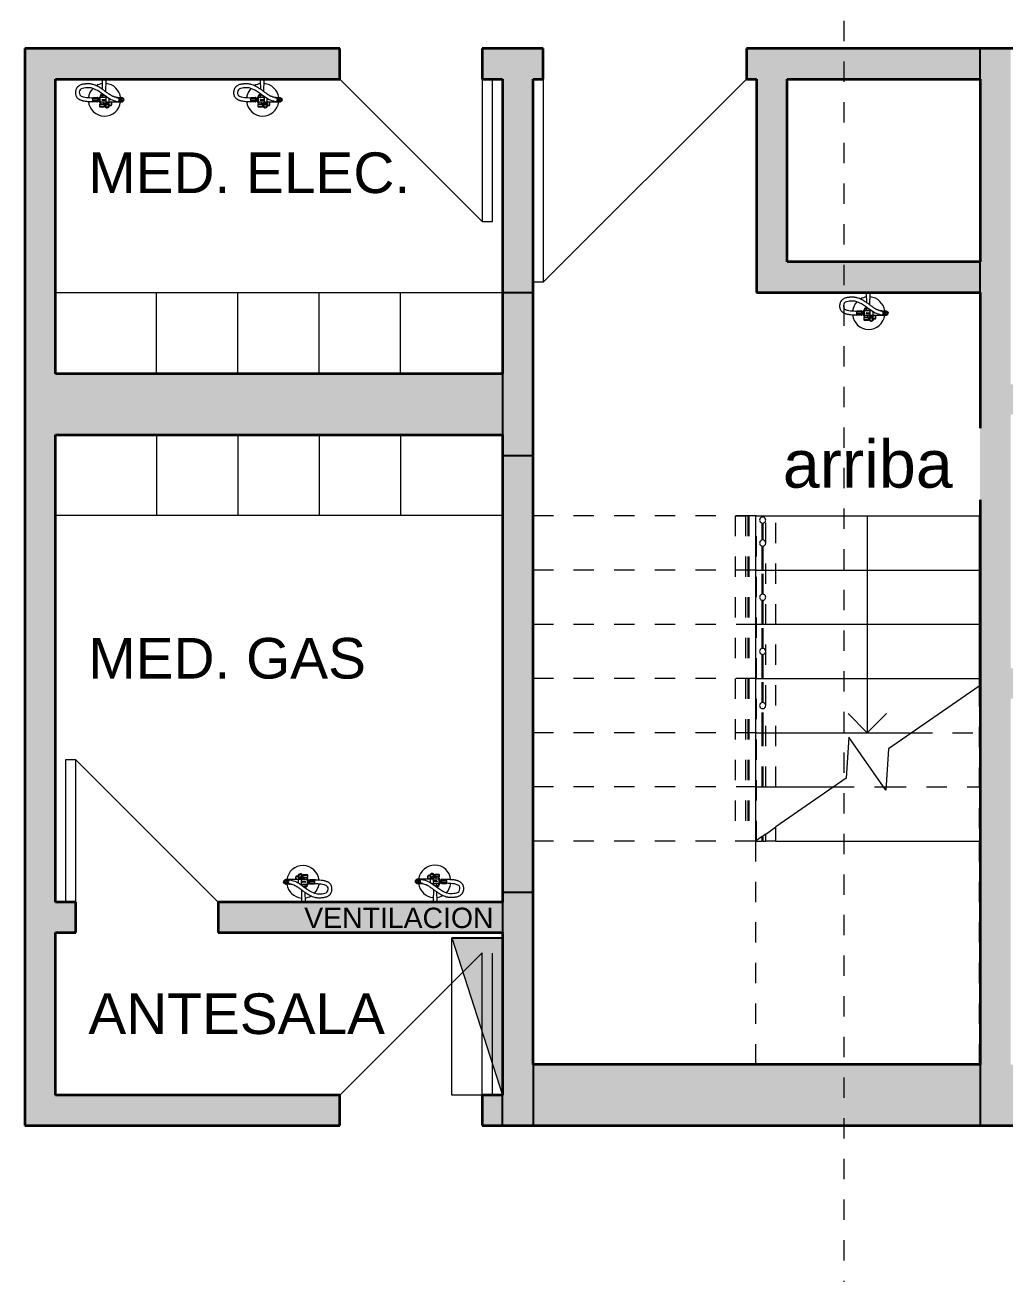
# Model space of a CAD drawing. Header units: metres. Extents: x 42 to 294, y -52 to 32.
# Drawn here: x 141.37 to 146.19, y -14.69 to -8.54 of the extents above; entities that cross this region are included whole.
import ezdxf

# ---------------------------------------------------------------- set-up
doc = ezdxf.new("R2010")
doc.units = ezdxf.units.M
doc.header["$LTSCALE"] = 0.15
doc.linetypes.add('Trazo pequeño', pattern=[0.003, 0.002, -0.001])
doc.linetypes.add('Trazo punto', pattern=[0.015875, 0.00635, -0.004763, 0, -0.004763])
doc.layers.get('0').update_dxf_attribs({"lineweight": 20})
for name, color, linetype, lineweight in [('A-----SYP', 6, 'Continuous', 50), ('A-DETLGEM', 3, 'Continuous', 9), ('A-DOORSYM', 1, 'Continuous', 9), ('A-FLORHRM', 1, 'Continuous', 9), ('A-FLORSTM', 2, 'Continuous', 9), ('A-SECTMBM', 5, 'Trazo pequeño', 9), ('A-WALL', 2, 'Continuous', 30), ('Auxiliar', 4, 'Continuous', 20), ('VENTILACIONES', 4, 'Continuous', 9)]:
    doc.layers.add(name, color=color, linetype=linetype, lineweight=lineweight)
doc.layers.add('Hatch', color=8, linetype='Continuous')
doc.layers.add('MUROS', color=11, linetype='Continuous')
doc.styles.get("Standard").update_dxf_attribs({"font": 'arial.ttf', "height": 0.15})

# ---------------------------------------------------------------- blocks, each defined once
blk = doc.blocks.new('Barandilla - Barandilla-7-000 Subsuelo')
at = {"layer": 'A-FLORHRM', "linetype": 'Trazo pequeño'}
for p, q in [((16.4286, 0.9193), (16.4786, 0.9193)), ((16.4286, 0.9193), (16.4286, -0.6807)), ((16.4786, 0.9193), (16.4786, -0.6807)), ((16.4911, 0.9193), (16.4961, 0.9193)), ((16.4911, 0.9193), (16.4911, -0.6807)), ((16.4911, 0.9193), (16.4961, 0.9193)), ((16.4911, 0.9193), (16.4911, -0.6807)), ((16.4911, 0.9193), (16.4961, 0.9193)), ((16.4911, 0.9193), (16.4911, -0.6807)), ((16.4911, 0.9193), (16.4961, 0.9193)), ((16.4911, 0.9193), (16.4911, -0.6807)), ((16.4911, 0.9193), (16.4961, 0.9193)), ((16.4911, 0.9193), (16.4911, -0.6807)), ((16.4911, 0.9193), (16.4961, 0.9193)), ((16.4911, 0.9193), (16.4911, -0.6807)), ((16.4911, 0.9193), (16.4961, 0.9193)), ((16.4911, 0.9193), (16.4911, -0.6807)), ((16.4911, 0.9193), (16.4961, 0.9193)), ((16.4911, 0.9193), (16.4911, -0.6807)), ((16.4961, 0.9193), (16.4961, -0.6807)), ((16.4961, 0.9193), (16.4961, -0.6807)), ((16.4961, 0.9193), (16.4961, -0.6807)), ((16.4961, 0.9193), (16.4961, -0.6807)), ((16.4961, 0.9193), (16.4961, -0.6807)), ((16.4961, 0.9193), (16.4961, -0.6807)), ((16.4961, 0.9193), (16.4961, -0.6807)), ((16.4961, 0.9193), (16.4961, -0.6807)), ((16.4786, -0.6807), (16.4286, -0.6807)), ((16.4961, -0.6807), (16.4911, -0.6807)), ((16.4961, -0.6807), (16.4911, -0.6807)), ((16.4961, -0.6807), (16.4911, -0.6807))]:
    blk.add_line(p, q, dxfattribs=at)
at = {"layer": 'A-FLORHRM'}
blk.add_line((16.4961, -0.6807), (16.4911, -0.6807), dxfattribs=at)
blk.add_line((16.4961, -0.6807), (16.4911, -0.6807), dxfattribs=at)
blk.add_line((16.4961, -0.6807), (16.4911, -0.6807), dxfattribs=at)
blk.add_line((16.4961, -0.6807), (16.4911, -0.6807), dxfattribs=at)
blk.add_line((16.4961, -0.6807), (16.4911, -0.6807), dxfattribs=at)
blk = doc.blocks.new('Barandilla - 30 mm-1-000 Subsuelo')
at = {"layer": 'A-FLORHRM'}
for points in [[(-0.015, 0), (-0.0146, 0.0036), (-0.0133, 0.007), (-0.0112, 0.0099), (-0.0085, 0.0123), (-0.0053, 0.014), (-0.0018, 0.0149), (0.0018, 0.0149), (0.0053, 0.014), (0.0085, 0.0123), (0.0112, 0.0099), (0.0133, 0.007), (0.0146, 0.0036), (0.015, 0)], [(0.015, 0), (0.0146, -0.0036), (0.0133, -0.007), (0.0112, -0.0099), (0.0085, -0.0123), (0.0053, -0.014), (0.0018, -0.0149), (-0.0018, -0.0149), (-0.0053, -0.014), (-0.0085, -0.0123), (-0.0112, -0.0099), (-0.0133, -0.007), (-0.0146, -0.0036), (-0.015, 0)]]:
    blk.add_lwpolyline(points, dxfattribs=at)
blk = doc.blocks.new('Barandilla - 30 mm-0-000 Subsuelo')
at = {"layer": 'A-FLORHRM'}
for points in [[(-0.015, 0), (-0.0146, 0.0036), (-0.0133, 0.007), (-0.0112, 0.0099), (-0.0085, 0.0123), (-0.0053, 0.014), (-0.0018, 0.0149), (0.0018, 0.0149), (0.0053, 0.014), (0.0085, 0.0123), (0.0112, 0.0099), (0.0133, 0.007), (0.0146, 0.0036), (0.015, 0)], [(0.015, 0), (0.0146, -0.0036), (0.0133, -0.007), (0.0112, -0.0099), (0.0085, -0.0123), (0.0053, -0.014), (0.0018, -0.0149), (-0.0018, -0.0149), (-0.0053, -0.014), (-0.0085, -0.0123), (-0.0112, -0.0099), (-0.0133, -0.007), (-0.0146, -0.0036), (-0.015, 0)]]:
    blk.add_lwpolyline(points, dxfattribs=at)
blk = doc.blocks.new('Barandilla - Barandilla-6-000 Subsuelo')
at = {"layer": 'A-FLORHRM', "linetype": 'Trazo pequeño'}
for p, q in [((16.5611, 0.9193), (16.5661, 0.9193)), ((16.5611, 0.9141), (16.5611, 0.9193)), ((16.5611, 0.9193), (16.5661, 0.9193)), ((16.5611, 0.9141), (16.5611, 0.9193)), ((16.5611, 0.9193), (16.5661, 0.9193)), ((16.5611, 0.9141), (16.5611, 0.9193)), ((16.5611, 0.9193), (16.5661, 0.9193)), ((16.5611, 0.9141), (16.5611, 0.9193)), ((16.5611, 0.9193), (16.5661, 0.9193)), ((16.5611, 0.9141), (16.5611, 0.9193)), ((16.5611, 0.9193), (16.5661, 0.9193)), ((16.5611, 0.9141), (16.5611, 0.9193)), ((16.5611, 0.9193), (16.5661, 0.9193)), ((16.5611, 0.9141), (16.5611, 0.9193)), ((16.5611, 0.9193), (16.5661, 0.9193)), ((16.5611, 0.9141), (16.5611, 0.9193)), ((16.5611, 0.8009), (16.5611, 0.8846)), ((16.5611, 0.8009), (16.5611, 0.8846)), ((16.5611, 0.8009), (16.5611, 0.8846)), ((16.5611, 0.8009), (16.5611, 0.8846)), ((16.5611, 0.8009), (16.5611, 0.8846)), ((16.5611, 0.8009), (16.5611, 0.8846)), ((16.5611, 0.8009), (16.5611, 0.8846)), ((16.5611, 0.8009), (16.5611, 0.8846)), ((16.5661, 0.9141), (16.5661, 0.9193)), ((16.5661, 0.9141), (16.5661, 0.9193)), ((16.5661, 0.9141), (16.5661, 0.9193)), ((16.5661, 0.9141), (16.5661, 0.9193)), ((16.5661, 0.9141), (16.5661, 0.9193)), ((16.5661, 0.9141), (16.5661, 0.9193)), ((16.5661, 0.9141), (16.5661, 0.9193)), ((16.5661, 0.9141), (16.5661, 0.9193)), ((16.5661, 0.8009), (16.5661, 0.8846)), ((16.5661, 0.8009), (16.5661, 0.8846)), ((16.5661, 0.8009), (16.5661, 0.8846)), ((16.5661, 0.8009), (16.5661, 0.8846)), ((16.5661, 0.8009), (16.5661, 0.8846)), ((16.5661, 0.8009), (16.5661, 0.8846)), ((16.5661, 0.8009), (16.5661, 0.8846)), ((16.5661, 0.8009), (16.5661, 0.8846)), ((16.5786, 0.9193), (16.6286, 0.9193)), ((16.5786, -0.414), (16.5786, 0.9193)), ((16.6286, -0.414), (16.6286, 0.9193)), ((16.5611, 0.6528), (16.5611, 0.7715)), ((16.5611, 0.5342), (16.5611, 0.7715)), ((16.5611, 0.5342), (16.5611, 0.7715)), ((16.5611, 0.5342), (16.5611, 0.7715)), ((16.5611, 0.5342), (16.5611, 0.7715)), ((16.5611, 0.5342), (16.5611, 0.7715)), ((16.5611, 0.5342), (16.5611, 0.7715)), ((16.5611, 0.5342), (16.5611, 0.7715)), ((16.5661, 0.6528), (16.5661, 0.7715)), ((16.5661, 0.5342), (16.5661, 0.7715)), ((16.5661, 0.5342), (16.5661, 0.7715)), ((16.5661, 0.5342), (16.5661, 0.7715)), ((16.5661, 0.5342), (16.5661, 0.7715)), ((16.5661, 0.5342), (16.5661, 0.7715)), ((16.5661, 0.5342), (16.5661, 0.7715)), ((16.5661, 0.5342), (16.5661, 0.7715)), ((16.5611, 0.3861), (16.5611, 0.5048)), ((16.5611, 0.3861), (16.5611, 0.5048)), ((16.5611, 0.2675), (16.5611, 0.5048)), ((16.5611, 0.2675), (16.5611, 0.5048)), ((16.5611, 0.2675), (16.5611, 0.5048)), ((16.5611, 0.2675), (16.5611, 0.5048)), ((16.5611, 0.2675), (16.5611, 0.5048)), ((16.5661, 0.3861), (16.5661, 0.5048)), ((16.5661, 0.3861), (16.5661, 0.5048)), ((16.5661, 0.2675), (16.5661, 0.5048)), ((16.5661, 0.2675), (16.5661, 0.5048)), ((16.5661, 0.2675), (16.5661, 0.5048)), ((16.5661, 0.2675), (16.5661, 0.5048)), ((16.5661, 0.2675), (16.5661, 0.5048)), ((16.5611, 0.1194), (16.5611, 0.2381)), ((16.5611, 0.1194), (16.5611, 0.2381)), ((16.5611, 0.0008), (16.5611, 0.2381)), ((16.5611, 0.0008), (16.5611, 0.2381)), ((16.5611, 0.0008), (16.5611, 0.2381)), ((16.5661, 0.1194), (16.5661, 0.2381)), ((16.5661, 0.1194), (16.5661, 0.2381)), ((16.5661, 0.0008), (16.5661, 0.2381)), ((16.5661, 0.0008), (16.5661, 0.2381)), ((16.5661, 0.0008), (16.5661, 0.2381)), ((16.5611, -0.1473), (16.5611, -0.0286)), ((16.5611, -0.1473), (16.5611, -0.0286)), ((16.5611, -0.414), (16.5611, -0.0286)), ((16.5661, -0.1473), (16.5661, -0.0286)), ((16.5661, -0.1473), (16.5661, -0.0286)), ((16.5661, -0.414), (16.5661, -0.0286))]:
    blk.add_line(p, q, dxfattribs=at)
at = {"layer": 'A-FLORHRM'}
for p, q in [((16.5786, -0.646), (16.6286, -0.6114)), ((16.6286, -0.6807), (16.6286, -0.6114)), ((16.5611, -0.6581), (16.5661, -0.6547)), ((16.5611, -0.6807), (16.5611, -0.6581)), ((16.5661, -0.6807), (16.5661, -0.6547)), ((16.5786, -0.6807), (16.5786, -0.646)), ((16.5661, -0.6807), (16.5611, -0.6807)), ((16.6286, -0.6807), (16.5786, -0.6807))]:
    blk.add_line(p, q, dxfattribs=at)
at = {"layer": 'A-FLORHRM', "extrusion": (0, 0, -1), "zscale": -1, "rotation": 180}
for name, p in [('Barandilla - 30 mm-1-000 Subsuelo', (-16.5636, 0.8993)), ('Barandilla - 30 mm-0-000 Subsuelo', (-16.5636, 0.7862)), ('Barandilla - 30 mm-0-000 Subsuelo', (-16.5636, 0.5195)), ('Barandilla - 30 mm-0-000 Subsuelo', (-16.5636, 0.2528)), ('Barandilla - 30 mm-0-000 Subsuelo', (-16.5636, -0.0139))]:
    blk.add_blockref(name, p, dxfattribs=at)
blk = doc.blocks.new('Puerta de 1 hoja - 100 x 210 cm-3-000 Subsuelo')
at = {"layer": 'A-DOORSYM', "lineweight": 13}
for p, q in [((0.7669, 1.075), (-0.2331, 0.075)), ((0.7669, 1.075), (-0.2331, 0.075)), ((0.7669, 0.075), (0.7669, 1.075))]:
    blk.add_line(p, q, dxfattribs=at)
blk = doc.blocks.new('Puerta de 1 hoja - 70x210 cm-4-000 Subsuelo')
at = {"layer": 'A-DOORSYM', "lineweight": 13}
for p, q in [((0.6169, -0.775), (-0.0831, -0.075)), ((0.6169, -0.775), (-0.0831, -0.075)), ((0.6169, -0.075), (0.6169, -0.775))]:
    blk.add_line(p, q, dxfattribs=at)
blk = doc.blocks.new('Extintor Planta - Extintor Planta-7-04 Tercer piso')
at = {"layer": 'A-DETLGEM'}
for p, q in [((-0.0325, 0), (0.0325, 0)), ((-0.0325, -0.0025), (-0.0325, 0)), ((0.0325, 0), (0.0325, -0.0025)), ((-0.011, -0.0025), (-0.0325, -0.0025)), ((-0.008, -0.0504), (-0.009, -0.0045)), ((0.0078, -0.0617), (0.009, -0.0045)), ((0.0325, -0.0025), (0.011, -0.0025)), ((-0.0563, -0.0905), (-0.0333, -0.0905)), ((-0.0563, -0.1125), (-0.0563, -0.0905)), ((-0.0316, -0.0915), (-0.0563, -0.0915)), ((-0.0316, -0.1115), (-0.0563, -0.1115)), ((-0.0333, -0.1125), (-0.0563, -0.1125)), ((-0.0326, -0.0945), (-0.055, -0.0945)), ((-0.0326, -0.097), (-0.055, -0.097)), ((-0.0326, -0.106), (-0.055, -0.106)), ((-0.0326, -0.1085), (-0.055, -0.1085)), ((-0.0328, -0.0975), (-0.0548, -0.0975)), ((-0.0328, -0.1055), (-0.0548, -0.1055)), ((-0.0313, -0.1105), (-0.0313, -0.0925)), ((-0.0238, -0.0937), (-0.0308, -0.0937)), ((-0.0308, -0.0937), (-0.0308, -0.1093)), ((-0.0308, -0.1093), (-0.0308, -0.0937)), ((-0.0238, -0.1093), (-0.0308, -0.1093)), ((-0.0245, -0.1015), (-0.0301, -0.1015)), ((-0.0238, -0.093), (-0.0194, -0.093)), ((-0.0238, -0.11), (-0.0238, -0.093)), ((-0.0238, -0.0937), (-0.0238, -0.1093)), ((-0.0238, -0.1093), (-0.0238, -0.0937)), ((-0.0238, -0.0937), (-0.0238, -0.1093)), ((-0.0238, -0.1093), (-0.0238, -0.0937)), ((-0.0194, -0.11), (-0.0238, -0.11)), ((-0.0194, -0.1105), (-0.0194, -0.0925)), ((-0.0174, -0.0776), (-0.0165, -0.0771)), ((-0.0174, -0.0792), (-0.0174, -0.0776)), ((-0.0165, -0.0798), (-0.0174, -0.0792)), ((-0.0174, -0.0798), (-0.0075, -0.0798)), ((-0.0174, -0.0905), (-0.0174, -0.0798)), ((0.0148, -0.0905), (-0.0174, -0.0905)), ((-0.0174, -0.1125), (0.0851, -0.1125)), ((-0.0174, -0.1238), (-0.0174, -0.1125)), ((-0.0075, -0.0771), (-0.0165, -0.0771)), ((-0.0165, -0.0771), (-0.0075, -0.0771)), ((-0.0075, -0.0798), (-0.0165, -0.0798)), ((-0.0139, -0.0792), (-0.0139, -0.0776)), ((-0.0139, -0.0776), (-0.0139, -0.0792)), ((-0.0094, -0.0995), (0.0056, -0.0995)), ((-0.0094, -0.1005), (0.0056, -0.1)), ((-0.0094, -0.1025), (0.0056, -0.103)), ((-0.0094, -0.1035), (0.0056, -0.1035)), ((-0.0075, -0.0905), (-0.0075, -0.0741)), ((-0.0034, -0.1238), (-0.0034, -0.1125)), ((0.0075, -0.0905), (0.0075, -0.0852)), ((0.0098, -0.1105), (0.0098, -0.0925)), ((0.0108, -0.1125), (0.0108, -0.116)), ((0.0142, -0.1125), (0.0142, -0.1171)), ((0.0242, -0.1105), (0.0242, -0.0965)), ((0.0337, -0.1128), (0.0337, -0.1125)), ((0.0592, -0.0905), (0.0851, -0.0905)), ((0.0669, -0.091), (0.0772, -0.091)), ((0.0669, -0.112), (0.0772, -0.112)), ((0.0779, -0.0914), (0.0676, -0.0914)), ((0.0779, -0.1116), (0.0676, -0.1116)), ((0.0678, -0.0922), (0.0781, -0.0923)), ((0.0678, -0.1108), (0.0781, -0.1107)), ((0.0828, -0.095), (0.0726, -0.095)), ((0.0828, -0.108), (0.0726, -0.108)), ((0.0734, -0.0954), (0.0836, -0.0954)), ((0.0734, -0.1076), (0.0836, -0.1076)), ((0.0739, -0.0983), (0.0842, -0.0983)), ((0.0739, -0.1047), (0.0842, -0.1047)), ((0.0743, -0.0971), (0.0846, -0.0971)), ((0.0743, -0.1059), (0.0846, -0.1059)), ((-0.0209, -0.1238), (-0.0224, -0.1253)), ((0.0016, -0.1253), (-0.0224, -0.1253)), ((-0.0224, -0.1253), (-0.0224, -0.1343)), ((-0.0224, -0.1343), (-0.0209, -0.1358)), ((0.0016, -0.1343), (-0.0224, -0.1343)), ((0.0001, -0.1238), (-0.0209, -0.1238)), ((-0.0209, -0.1358), (0.0001, -0.1358)), ((0.0016, -0.1253), (0.0001, -0.1238)), ((0.0001, -0.1358), (0.0016, -0.1343)), ((0.0016, -0.1343), (0.0016, -0.1253)), ((0.0216, -0.1287), (0.0273, -0.1287)), ((0.0216, -0.1297), (0.0273, -0.1297))]:
    blk.add_line(p, q, dxfattribs=at)
blk.add_circle((0.0139, -0.129), 0.0086, dxfattribs=at)
for centre, radius, start, end in [((0.0016, -0.1015), 0.08, 135.91437, 172.29826), ((0.0016, -0.1015), 0.08, 97.61081, 120.16496), ((-0.011, -0.0045), 0.002, 0, 90), ((0.011, -0.0045), 0.002, 90, 180), ((0.0016, -0.1015), 0.08, 7.90321, 84.6893), ((0.0016, -0.1015), 0.08, 185.95335, 352.09679), ((-0.055, -0.0958), 0.00125, 87.75339, 272.24661), ((-0.0548, -0.096), 0.0015, 180, 270), ((-0.0548, -0.107), 0.0015, 90, 180), ((-0.055, -0.1073), 0.00125, 87.75339, 272.24661), ((-0.0333, -0.0925), 0.002, 0, 90), ((-0.0333, -0.1105), 0.002, 270, 0), ((-0.0328, -0.096), 0.0015, 270, 2.30822), ((-0.0328, -0.107), 0.0015, 0, 90), ((-0.0325, -0.0958), 0.00125, 267.75339, 92.24661), ((-0.0325, -0.1073), 0.00125, 267.75339, 92.24661), ((-0.0195, -0.0976), 0.0113, 159.74219, 200.25781), ((-0.0195, -0.1054), 0.0113, 159.74219, 200.25781), ((0.0016, -0.1015), 0.028, 132.79494, 163.81763), ((0.0016, -0.1015), 0.028, 196.18237, 227.20506), ((-0.035, -0.0976), 0.0113, 339.74219, 20.25781), ((-0.035, -0.1054), 0.0113, 339.74219, 20.25781), ((-0.0174, -0.0925), 0.002, 90, 180), ((-0.0174, -0.1105), 0.002, 180, 270), ((-0.0157, -0.0802), 0.0031, 55.61575, 124.38425), ((-0.0157, -0.0767), 0.0031, 235.61575, 304.38425), ((-0.0104, -0.0886), 0.0116, 75.47752, 107.58795), ((-0.0104, -0.0682), 0.0116, 252.41205, 284.52248), ((0.0016, -0.1015), 0.028, 108.97913, 119.09236), ((-0.0094, -0.1015), 0.002, 90, 270), ((-0.0094, -0.1015), 0.001, 90, 270), ((0, -0.0755), 0.005, 185.0996, 281.54574), ((0, -0.0755), 0.004, 199.64687, 266.97711), ((0.0016, -0.1015), 0.019, 254.74248, 283.42704), ((0.0016, -0.1015), 0.02, 255.52249, 279.10302), ((0.0139, -0.129), 0.012, 111.60433, 356.64344), ((0.0016, -0.1015), 0.028, 277.64174, 310.59263), ((0.0056, -0.1015), 0.002, 270, 90), ((0.0056, -0.1015), 0.0015, 270, 90), ((0.0088, -0.116), 0.002, 291.60433, 0), ((0.0139, -0.129), 0.012, 1.42063, 102.95651), ((0.0016, -0.1015), 0.019, 311.38399, 324.62346), ((0.0016, -0.1015), 0.02, 308.90619, 326.63299), ((0.0016, -0.1015), 0.028, 317.56832, 336.83856), ((0.0648, -0.1015), 0.0097, 240.30005, 93.69668), ((0.0651, -0.092), 0.001, 95.19641, 167.3578), ((0.0651, -0.111), 0.001, 192.6422, 264.80359), ((0.0643, -0.1015), 0.0095, 270, 85.82208), ((0.066, -0.1015), 0.0105, 84.80359, 95.19641), ((0.066, -0.1015), 0.0105, 264.80359, 275.19641), ((0.0668, -0.092), 0.001, 348.76126, 84.80359), ((0.0668, -0.111), 0.001, 275.19641, 11.23874), ((0.0725, -0.096), 0.001, 35.19641, 116.59998), ((0.0725, -0.107), 0.001, 243.40002, 324.80359), ((0.0648, -0.1015), 0.0105, 24.80359, 35.19641), ((0.0648, -0.1015), 0.0105, 324.80359, 335.19641), ((0.0734, -0.0975), 0.001, 303.40002, 24.80359), ((0.0734, -0.1055), 0.001, 335.19641, 56.59998), ((0.0771, -0.092), 0.001, 348.76126, 84.80359), ((0.0771, -0.111), 0.001, 275.19641, 11.23874), ((0.075, -0.1015), 0.0097, 41.87775, 71.72902), ((0.075, -0.1015), 0.0097, 288.27098, 318.12225), ((0.079, -0.1015), 0.008, 283.18213, 76.81787), ((0.0817, -0.1015), 0.011, 270, 90), ((0.0828, -0.096), 0.001, 35.19641, 91.71701), ((0.0828, -0.107), 0.001, 268.28299, 324.80359), ((0.075, -0.1015), 0.0105, 24.80359, 35.19641), ((0.075, -0.1015), 0.0105, 324.80359, 335.19641), ((0.0837, -0.0975), 0.001, 303.40002, 24.80359), ((0.075, -0.1015), 0.0097, 360, 18.95301), ((0.075, -0.1015), 0.0097, 341.04699, 0), ((0.0837, -0.1055), 0.001, 335.19641, 56.59998), ((0.079, -0.1015), 0.007, 323.92595, 36.07405), ((0.0851, -0.1015), 0.011, 270, 90), ((0.0915, -0.1015), 0.007, 289.66397, 70.33603), ((0.0016, -0.1015), 0.028, 270, 270.66605), ((0.0216, -0.1292), 0.0005, 90, 270)]:
    blk.add_arc(centre, radius, start, end, dxfattribs=at)
blk.add_ellipse((0.0116, -0.119), major_axis=(-0.00015, 0.00169), ratio=0.811951, dxfattribs=at)
for points, knots in [([(0.0686, -0.0926), (0.0645, -0.0916), (0.0605, -0.0906), (0.0531, -0.0886), (0.0496, -0.0875), (0.045, -0.0858), (0.0437, -0.0853), (0.0419, -0.0845), (0.0413, -0.0843), (0.0402, -0.0837), (0.0397, -0.0835), (0.038, -0.0826), (0.0368, -0.082), (0.0334, -0.0801), (0.0311, -0.0787), (0.0263, -0.0755), (0.0239, -0.0739), (0.0195, -0.0706), (0.0174, -0.0691), (0.0109, -0.0643), (0.0065, -0.0609), (-0.0026, -0.0543), (-0.0073, -0.051), (-0.0145, -0.0462), (-0.0168, -0.0446), (-0.0208, -0.0422), (-0.0223, -0.0412), (-0.027, -0.0385), (-0.0302, -0.0367), (-0.037, -0.0332), (-0.0405, -0.0316), (-0.0478, -0.0286), (-0.0516, -0.0273), (-0.0568, -0.0259), (-0.0579, -0.0256), (-0.0601, -0.0252), (-0.061, -0.025), (-0.0629, -0.0246), (-0.0638, -0.0245), (-0.0666, -0.0241), (-0.0684, -0.0238), (-0.074, -0.0234), (-0.0777, -0.0233), (-0.085, -0.0234), (-0.0886, -0.0236), (-0.0928, -0.024), (-0.0934, -0.0241), (-0.0946, -0.0242), (-0.0952, -0.0242), (-0.0964, -0.0244), (-0.097, -0.0244), (-0.0988, -0.0246), (-0.1001, -0.0248), (-0.1036, -0.0253), (-0.1058, -0.0257), (-0.1105, -0.0268), (-0.1129, -0.0275), (-0.1173, -0.0291), (-0.1192, -0.0299), (-0.123, -0.032), (-0.1249, -0.0332), (-0.1282, -0.0358), (-0.1297, -0.0371), (-0.1316, -0.0391), (-0.132, -0.0396), (-0.1329, -0.0406), (-0.1332, -0.0411), (-0.134, -0.0421), (-0.1343, -0.0426), (-0.1353, -0.044), (-0.1359, -0.045), (-0.1375, -0.0481), (-0.1384, -0.0502), (-0.1398, -0.0544), (-0.1404, -0.0566), (-0.1409, -0.0599), (-0.1411, -0.0611), (-0.1413, -0.0633), (-0.1414, -0.0643), (-0.1415, -0.0664), (-0.1415, -0.0674), (-0.1413, -0.0706), (-0.1411, -0.0727), (-0.1403, -0.0769), (-0.1397, -0.0791), (-0.1384, -0.0825), (-0.1379, -0.0836), (-0.1368, -0.0857), (-0.1363, -0.0867), (-0.1347, -0.0892), (-0.1336, -0.0905), (-0.1315, -0.0929), (-0.1303, -0.094), (-0.128, -0.096), (-0.1269, -0.0969), (-0.1246, -0.0985), (-0.1234, -0.0992), (-0.1204, -0.1008), (-0.1185, -0.1017), (-0.1149, -0.1032), (-0.1131, -0.1038), (-0.1107, -0.1046), (-0.1099, -0.1048), (-0.1083, -0.1053), (-0.1076, -0.1055), (-0.1053, -0.1061), (-0.1038, -0.1064), (-0.0993, -0.1074), (-0.0964, -0.1079), (-0.0895, -0.1089), (-0.0856, -0.1093), (-0.0802, -0.1097), (-0.0784, -0.1098), (-0.0756, -0.1099), (-0.0745, -0.11), (-0.0725, -0.1101), (-0.0716, -0.1102), (-0.0699, -0.1103), (-0.069, -0.1103), (-0.0664, -0.1105), (-0.0646, -0.1106), (-0.061, -0.1108), (-0.0592, -0.1109), (-0.0563, -0.111)], [0, 0, 0, 0, 12.628374, 12.628374, 25.256748, 25.256748, 30.408273, 30.408273, 32.810476, 32.810476, 35.212678, 35.212678, 40.017083, 40.017083, 49.625893, 49.625893, 59.234703, 59.234703, 67.105643, 67.105643, 83.617408, 83.617408, 100.129174, 100.129174, 107.953215, 107.953215, 112.869617, 112.869617, 122.70242, 122.70242, 132.535223, 132.535223, 142.368026, 142.368026, 145.233451, 145.233451, 147.484006, 147.484006, 149.734561, 149.734561, 154.23567, 154.23567, 163.457339, 163.457339, 172.679009, 172.679009, 174.337146, 174.337146, 175.835512, 175.835512, 177.333879, 177.333879, 180.330613, 180.330613, 185.280729, 185.280729, 190.230844, 190.230844, 193.903437, 193.903437, 197.576029, 197.576029, 200.533896, 200.533896, 201.565321, 201.565321, 202.424703, 202.424703, 203.284085, 203.284085, 205.002849, 205.002849, 208.63314, 208.63314, 212.263432, 212.263432, 214.290056, 214.290056, 216.058802, 216.058802, 217.827548, 217.827548, 221.217195, 221.217195, 224.606841, 224.606841, 226.313124, 226.313124, 227.846636, 227.846636, 230.109339, 230.109339, 232.372042, 232.372042, 234.634746, 234.634746, 236.897449, 236.897449, 240.706675, 240.706675, 244.515901, 244.515901, 246.372383, 246.372383, 248.228864, 248.228864, 251.941827, 251.941827, 259.367753, 259.367753, 269.878861, 269.878861, 274.886822, 274.886822, 278.207164, 278.207164, 280.860914, 280.860914, 283.514665, 283.514665, 288.822165, 288.822165, 294.320287, 294.320287, 294.320287, 294.320287]), ([(0.0643, -0.111), (0.0536, -0.1084), (0.0317, -0.103), (0.0008, -0.0804), (-0.0289, -0.0577), (-0.0624, -0.0415), (-0.0913, -0.0421), (-0.1178, -0.0463), (-0.1236, -0.0646), (-0.121, -0.0805), (-0.0988, -0.0897), (-0.0773, -0.0908), (-0.0613, -0.0917), (-0.0563, -0.092)], [0, 0, 0, 0, 32.609078, 67.073318, 113.150037, 146.136726, 174.512032, 201.860882, 215.093168, 227.864963, 246.335501, 279.385254, 294.320287, 294.320287, 294.320287, 294.320287]), ([(0.0273, -0.1297), (0.0273, -0.1297), (0.0273, -0.1297), (0.0273, -0.1297), (0.0273, -0.1297), (0.0315, -0.13), (0.0323, -0.1299), (0.0337, -0.1296), (0.0343, -0.1294), (0.0352, -0.1288), (0.0355, -0.1286), (0.036, -0.1281), (0.0362, -0.1278), (0.0366, -0.1271), (0.0368, -0.1268), (0.0372, -0.1255), (0.0374, -0.1245), (0.0375, -0.1229), (0.0375, -0.1223), (0.0374, -0.1204), (0.0372, -0.1192), (0.0366, -0.1161), (0.0359, -0.1143), (0.0353, -0.1125)], [0, 0, 0, 0, 0.96333, 0.96333, 2.889989, 2.889989, 5.040517, 5.040517, 6.840096, 6.840096, 7.911251, 7.911251, 8.945252, 8.945252, 9.979252, 9.979252, 12.571439, 12.571439, 14.219955, 14.219955, 17.617879, 17.617879, 23.39155, 23.39155, 23.39155, 23.39155]), ([(0.0273, -0.1287), (0.0273, -0.1287), (0.0273, -0.1287), (0.0292, -0.1285), (0.0299, -0.1285), (0.0314, -0.1284), (0.0321, -0.1283), (0.0332, -0.1281), (0.0336, -0.1279), (0.0343, -0.1275), (0.0345, -0.1273), (0.0348, -0.1269), (0.035, -0.1267), (0.0353, -0.1261), (0.0354, -0.1258), (0.0358, -0.1246), (0.0359, -0.1236), (0.0359, -0.1221), (0.0359, -0.1216), (0.0358, -0.1207), (0.0358, -0.1202), (0.0356, -0.1189), (0.0354, -0.118), (0.0347, -0.1157), (0.0342, -0.1142), (0.0337, -0.1128)], [0, 0, 0, 0, 0.961919, 0.961919, 2.885757, 2.885757, 5.037517, 5.037517, 6.837759, 6.837759, 8.074039, 8.074039, 9.310319, 9.310319, 10.5466, 10.5466, 13.362107, 13.362107, 14.759443, 14.759443, 16.156779, 16.156779, 18.95145, 18.95145, 23.688403, 23.688403, 23.688403, 23.688403])]:
    blk.add_open_spline(points, degree=3, knots=knots, dxfattribs=at)

msp = doc.modelspace()

# ---------------------------------------------------------------- hatches: boundary and pattern name
at = {"layer": 'Auxiliar', "ltscale": 0.5}
h = msp.add_hatch(color=256, dxfattribs=at)
h.paths.add_polyline_path([(143.7177, -13.0356), (143.4677, -13.0356), (143.5222, -13.2044), (143.6177, -13.109), (143.6177, -13.4997), (143.7177, -13.809)])
h.paths.add_polyline_path([(143.6177, -13.109), (143.5222, -13.2044), (143.6177, -13.4997)], flags=17)
at = {"layer": 'Hatch', "ltscale": 0.2}
for points in [[(143.8677, -9.8606), (143.7177, -9.8606), (143.7177, -10.6606), (143.8677, -10.6606)], [(143.8677, -13.1606), (143.8677, -12.8106), (143.7177, -12.8106), (143.7177, -13.1606), (143.7177, -13.9606), (143.8677, -13.9606)]]:
    msp.add_hatch(color=256, dxfattribs=at).paths.add_polyline_path(points)
at = {"layer": 'MUROS', "ltscale": 0.5}
h = msp.add_hatch(color=256, dxfattribs=at)
h.paths.add_polyline_path([(142.9177, -8.659), (141.3677, -8.659), (141.3677, -13.959), (142.9177, -13.959), (142.9177, -13.809), (141.5177, -13.809), (141.5177, -13.009), (141.6177, -13.009), (141.6177, -12.859), (141.5677, -12.859), (141.5177, -12.859), (141.5177, -10.559), (143.7177, -10.559), (143.7177, -10.259), (141.5177, -10.259), (141.5177, -8.809), (142.9177, -8.809)])
h.paths.add_polyline_path([(143.8677, -8.809), (143.9177, -8.809), (143.9177, -8.659), (143.6177, -8.659), (143.6177, -8.809), (143.6677, -8.809), (143.7177, -8.809), (143.7177, -9.8606), (143.8677, -9.8606)])
h.paths.add_polyline_path([(143.8677, -10.959), (143.8677, -10.6606), (143.7177, -10.6606), (143.7177, -12.8106), (143.8677, -12.8106), (143.8677, -12.559)])
h.paths.add_polyline_path([(143.7177, -12.859), (142.3177, -12.859), (142.3177, -13.009), (143.7177, -13.009)])
h.paths.add_polyline_path([(143.7177, -13.809), (143.6177, -13.809), (143.6177, -13.959), (143.7177, -13.959)])
h.paths.add_polyline_path([(145.3994, -13.659), (143.8677, -13.659), (143.8677, -13.959), (145.3994, -13.959)])
h.paths.add_polyline_path([(146.0677, -13.6606), (146.0677, -13.659), (145.3994, -13.659), (145.3994, -13.959), (146.0677, -13.959)])
h.paths.add_polyline_path([(148.7177, -13.659), (148.1177, -13.659), (148.0177, -13.659), (146.2177, -13.659), (146.2177, -13.959), (148.7177, -13.959)])
h.paths.add_polyline_path([(150.0677, -11.709), (146.2177, -11.709), (146.2177, -11.859), (148.0177, -11.859), (148.0177, -13.659), (148.1177, -13.659), (148.1177, -11.859), (149.9177, -11.859), (149.9177, -13.659), (150.0677, -13.659)])
h.paths.add_polyline_path([(150.9177, -13.659), (150.0677, -13.659), (149.9177, -13.659), (149.5177, -13.659), (149.5177, -13.959), (150.9177, -13.959)])
h.paths.add_polyline_path([(151.0677, -10.4606), (150.9177, -10.4606), (150.9177, -12.859), (151.0677, -12.859)])
h = msp.add_hatch(color=256, dxfattribs=at)
h.paths.add_polyline_path([(150.2692, -10.309), (150.2677, -10.3106), (150.2677, -10.309), (149.5184, -10.309), (149.5177, -10.3106), (149.5177, -10.459), (150.9177, -10.459), (150.9177, -10.309)])
h.paths.add_polyline_path([(150.1677, -10.309), (150.2677, -10.309), (150.2677, -9.609), (150.9177, -9.609), (150.9177, -9.509), (150.2692, -9.509), (150.2677, -9.5106), (150.2677, -8.809), (150.1684, -8.809), (150.1677, -8.8106)])
h.paths.add_polyline_path([(150.9177, -9.8606), (151.0677, -9.8606), (151.0677, -8.659), (149.5177, -8.659), (149.5177, -8.809), (150.9192, -8.809), (150.9177, -8.8106)])
h.paths.add_polyline_path([(146.0677, -8.809), (146.0677, -8.659), (145.3994, -8.659), (145.3994, -8.809)])
h.paths.add_polyline_path([(144.9177, -8.659), (144.9177, -8.809), (144.9677, -8.809), (144.9677, -9.859), (145.3994, -9.859), (145.3994, -9.709), (145.1177, -9.709), (145.1177, -8.809), (145.3994, -8.809), (145.3994, -8.659)])
h.paths.add_polyline_path([(145.3994, -9.709), (145.3994, -9.859), (146.0677, -9.859), (146.0677, -9.709)])

# ---------------------------------------------------------------- linework, layer by layer
at = {"ltscale": 0.1}
for p, q in [((143.7177, -9.8606), (141.5177, -9.8606)), ((142.0155, -10.259), (142.0155, -9.8606)), ((142.4155, -10.259), (142.4155, -9.8606)), ((142.8155, -10.259), (142.8155, -9.8606)), ((143.2155, -10.259), (143.2155, -9.8606)), ((143.7177, -10.259), (143.7177, -9.8606)), ((141.5177, -10.259), (143.7177, -10.259)), ((142.0155, -10.559), (142.0155, -10.9574)), ((142.4155, -10.559), (142.4155, -10.9574)), ((142.8155, -10.559), (142.8155, -10.9574)), ((143.2155, -10.559), (143.2155, -10.9574)), ((143.7177, -10.9574), (141.5177, -10.9574))]:
    msp.add_line(p, q, dxfattribs=at)
at = {"layer": 'A-DOORSYM', "ltscale": 0.5}
for p, q in [((143.6677, -8.809), (143.6177, -8.809)), ((143.6677, -9.509), (143.6677, -8.809)), ((143.8677, -9.809), (143.8677, -8.809)), ((143.8677, -8.809), (143.9177, -8.809)), ((143.6177, -9.509), (143.6677, -9.509)), ((143.9177, -9.809), (143.8677, -9.809)), ((141.6177, -12.159), (141.5677, -12.159)), ((141.5677, -12.159), (141.5677, -12.859)), ((141.5677, -12.859), (141.6177, -12.859))]:
    msp.add_line(p, q, dxfattribs=at)
at = {"layer": 'A-DOORSYM', "lineweight": 13}
for p, q in [((143.6177, -13.109), (142.9177, -13.809)), ((143.6177, -13.109), (143.5222, -13.2044)), ((143.6177, -13.809), (143.6177, -13.109)), ((143.6676, -13.8104), (143.6676, -13.1104)), ((143.4677, -13.259), (142.9177, -13.809))]:
    msp.add_line(p, q, dxfattribs=at)
at = {"layer": 'A-FLORSTM'}
for p, q in [((144.9627, -10.959), (146.0627, -10.959)), ((144.9627, -10.959), (144.9627, -12.559)), ((145.5127, -10.959), (145.5127, -12.0257)), ((146.0627, -10.959), (146.0627, -11.797)), ((144.9627, -11.2255), (146.0627, -11.2255)), ((144.9627, -11.4922), (146.0627, -11.4922)), ((144.9627, -11.7589), (146.0627, -11.7589)), ((146.0627, -11.797), (145.6171, -12.1057)), ((145.4184, -11.9314), (145.5127, -12.0257)), ((145.6069, -11.9314), (145.5127, -12.0257)), ((144.9627, -12.0256), (145.7327, -12.0256)), ((145.4223, -12.0475), (145.4083, -12.2503)), ((145.6031, -12.3085), (145.4223, -12.0475)), ((145.6171, -12.1057), (145.6031, -12.3085)), ((145.4083, -12.2503), (145.0627, -12.4897)), ((144.9627, -12.2923), (145.3477, -12.2923)), ((145.5918, -12.2923), (145.6042, -12.2923)), ((145.0127, -12.5244), (145.0002, -12.533)), ((144.9952, -12.5365), (144.9627, -12.559)), ((144.9627, -12.559), (144.9952, -12.559)), ((145.0002, -12.559), (145.0127, -12.559)), ((145.0627, -12.559), (146.0627, -12.559))]:
    msp.add_line(p, q, dxfattribs=at)
at = {"layer": 'A-SECTMBM'}
for p, q in [((144.9677, -10.959), (143.8677, -10.959)), ((143.8677, -12.559), (143.8677, -10.959)), ((144.9677, -12.559), (144.9677, -10.959)), ((144.9677, -11.2257), (143.8677, -11.2257)), ((144.9677, -11.4924), (143.8677, -11.4924)), ((144.9677, -11.7591), (143.8677, -11.7591)), ((146.0627, -11.797), (146.0627, -12.559)), ((144.9677, -12.0258), (143.8677, -12.0258)), ((145.7327, -12.0256), (146.0627, -12.0256)), ((144.9677, -12.2925), (143.8677, -12.2925)), ((145.3477, -12.2923), (145.5918, -12.2923)), ((145.6042, -12.2923), (146.0627, -12.2923)), ((144.9677, -12.559), (143.8677, -12.559)), ((143.8677, -13.659), (143.8677, -12.559)), ((144.9627, -12.559), (144.9627, -13.659)), ((144.9627, -12.559), (144.9677, -12.559)), ((146.0627, -12.559), (146.0627, -13.659)), ((146.0627, -13.659), (143.8677, -13.659))]:
    msp.add_line(p, q, dxfattribs=at)
at = {"layer": 'A-WALL', "lineweight": 35}
for p, q in [((142.9177, -8.659), (141.3677, -8.659)), ((141.3677, -8.659), (141.3677, -13.959)), ((142.9177, -8.809), (142.9177, -8.659)), ((143.9177, -8.659), (143.6177, -8.659)), ((143.6177, -8.659), (143.6177, -8.809)), ((143.9177, -8.809), (143.9177, -8.659)), ((146.453, -8.659), (144.9177, -8.659)), ((144.9177, -8.659), (144.9177, -8.809)), ((141.5177, -8.809), (142.9177, -8.809)), ((141.5177, -10.259), (141.5177, -8.809)), ((143.6177, -8.809), (143.7177, -8.809)), ((143.7177, -8.809), (143.7177, -10.259)), ((143.8677, -8.809), (143.9177, -8.809)), ((143.8677, -13.659), (143.8677, -8.809)), ((144.9177, -8.809), (144.9677, -8.809)), ((144.9677, -8.809), (144.9677, -9.859)), ((145.1177, -8.809), (146.0677, -8.809)), ((145.1177, -9.709), (145.1177, -8.809)), ((146.0677, -8.809), (146.0677, -9.709)), ((146.0677, -9.709), (145.1177, -9.709)), ((144.9677, -9.859), (146.0677, -9.859)), ((146.0677, -9.859), (146.0677, -13.659)), ((143.7177, -10.259), (141.5177, -10.259)), ((141.5177, -12.859), (141.5177, -10.559)), ((141.5177, -10.559), (143.7177, -10.559)), ((143.7177, -10.559), (143.7177, -12.859)), ((141.6177, -12.859), (141.5177, -12.859)), ((141.6177, -13.009), (141.6177, -12.859)), ((143.7177, -12.859), (142.3177, -12.859)), ((142.3177, -12.859), (142.3177, -13.009)), ((141.5177, -13.809), (141.5177, -13.009)), ((141.5177, -13.009), (141.6177, -13.009)), ((142.3177, -13.009), (143.7177, -13.009)), ((143.7177, -13.009), (143.7177, -13.809)), ((146.0677, -13.659), (143.8677, -13.659)), ((142.9177, -13.809), (141.5177, -13.809)), ((142.9177, -13.959), (142.9177, -13.809)), ((143.7177, -13.809), (143.6177, -13.809)), ((143.6177, -13.809), (143.6177, -13.959)), ((141.3677, -13.959), (142.9177, -13.959)), ((143.6177, -13.959), (151.0677, -13.959))]:
    msp.add_line(p, q, dxfattribs=at)
at = {"layer": 'Auxiliar', "ltscale": 0.5}
msp.add_line((143.4677, -13.0356), (143.7177, -13.809), dxfattribs=at)
at = {"layer": 'Hatch'}
for p, q in [((146.0677, -8.8106), (146.0677, -8.6606)), ((146.0677, -9.8606), (146.0677, -9.7106)), ((146.0677, -13.6606), (146.0677, -13.9606))]:
    msp.add_line(p, q, dxfattribs=at)
at = {"layer": 'Hatch', "ltscale": 0.2}
for p, q in [((143.8677, -9.8606), (143.7177, -9.8606)), ((143.7177, -9.8606), (143.7177, -10.6606)), ((143.8677, -10.6606), (143.8677, -9.8606)), ((143.7177, -10.6606), (143.8677, -10.6606)), ((143.7177, -12.8106), (143.8677, -12.8106)), ((143.7177, -12.8106), (143.7177, -13.1606)), ((143.8677, -12.8106), (143.8677, -13.1606)), ((143.7177, -13.9606), (143.7177, -13.1606)), ((143.8677, -13.1606), (143.8677, -13.9606)), ((143.8677, -13.9606), (143.7177, -13.9606))]:
    msp.add_line(p, q, dxfattribs=at)
at = {"layer": 'MUROS', "ltscale": 0.5}
msp.add_line((143.4677, -13.0356), (143.7177, -13.0356), dxfattribs=at)
at = {"layer": 'VENTILACIONES'}
for p, q in [((143.4677, -13.809), (143.4677, -13.0356)), ((143.4677, -13.0356), (143.7177, -13.0356)), ((143.7177, -13.0356), (143.7177, -13.8606)), ((143.7177, -13.809), (143.4677, -13.809))]:
    msp.add_line(p, q, dxfattribs=at)

# ---------------------------------------------------------------- block references
at = {"layer": 'A-DETLGEM'}
for p in [(141.7576, -8.809), (142.5358, -8.809), (145.5177, -9.859)]:
    msp.add_blockref('Extintor Planta - Extintor Planta-7-04 Tercer piso', p, dxfattribs=at)
at = {"layer": 'A-DETLGEM', "rotation": 180}
for p in [(142.7369, -12.8615), (143.3855, -12.859)]:
    msp.add_blockref('Extintor Planta - Extintor Planta-7-04 Tercer piso', p, dxfattribs=at)
at = {"layer": 'A-DOORSYM'}
msp.add_blockref('Puerta de 1 hoja - 70x210 cm-4-000 Subsuelo', (143.0008, -8.734), dxfattribs=at)
at = {"layer": 'A-DOORSYM', "rotation": 180}
for name, p in [('Puerta de 1 hoja - 100 x 210 cm-3-000 Subsuelo', (144.6845, -8.734)), ('Puerta de 1 hoja - 70x210 cm-4-000 Subsuelo', (142.2345, -12.934))]:
    msp.add_blockref(name, p, dxfattribs=at)
at = {"layer": 'A-FLORHRM'}
for name in ['Barandilla - Barandilla-7-000 Subsuelo', 'Barandilla - Barandilla-6-000 Subsuelo']:
    msp.add_blockref(name, (128.4341, -11.8784), dxfattribs=at)

# ---------------------------------------------------------------- texts
at = {"ltscale": 0.1, "attachment_point": 1}
for s, insert, char_height, width in [('MED. ELEC.', (141.6796, -9.1697), 0.2, 2.771029), ('MED. GAS', (141.6796, -11.5593), 0.2, 2.771029), ('VENTILACION', (142.7419, -12.887), 0.1, 2.147718), ('ANTESALA', (141.6796, -13.3088), 0.2, 2.771029)]:
    msp.add_mtext(s, dxfattribs=dict(at, insert=insert, char_height=char_height, width=width))

# ---------------------------------------------------------------- next in the draw order: texts
at = {"layer": 'A-FLORSTM', "insert": (145.0969, -10.5856), "char_height": 0.234204, "width": 0.997927, "attachment_point": 1, "line_spacing_factor": 0.938532, "bg_fill": 3, "box_fill_scale": 1.25, "bg_fill_color": 0, "bg_fill_transparency": 0}
msp.add_mtext('\\fArial|b0|i0|c0|p34|;arriba', dxfattribs=at)

# ---------------------------------------------------------------- next in the draw order: hatches: boundary and pattern name
at = {"layer": 'Hatch'}
msp.add_hatch(color=256, dxfattribs=at).paths.add_polyline_path([(149.5177, -10.3106), (149.5177, -8.8106), (149.5177, -8.6606), (149.3677, -8.6606), (149.3677, -8.8106), (149.3677, -10.3106), (147.8677, -10.3106), (147.8677, -8.8106), (147.8677, -8.6606), (147.7177, -8.6606), (147.7177, -8.8106), (147.7177, -10.3106), (146.2177, -10.3106), (146.2177, -8.8106), (146.2177, -8.6606), (146.0677, -8.6606), (146.0677, -8.8106), (146.0677, -9.7106), (146.0677, -9.8606), (146.0677, -13.6606), (146.0677, -13.9606), (146.2177, -13.9606), (146.2177, -13.6606), (146.2177, -10.4606), (149.5177, -10.4606)])

# ---------------------------------------------------------------- next in the draw order: linework, layer by layer
at = {"layer": 'A-----SYP', "linetype": 'Trazo punto', "lineweight": 15}
msp.add_line((145.3994, -21.8229), (145.3994, 1.6592), dxfattribs=at)

doc.saveas('drawing.dxf')
